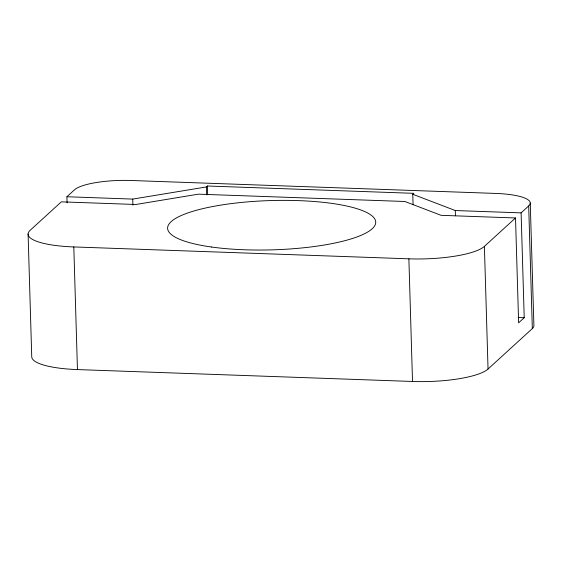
<?xml version="1.0" encoding="UTF-8"?>
<svg xmlns="http://www.w3.org/2000/svg" width="562" height="562" viewBox="0 0 562 562"><rect width="100%" height="100%" fill="white"/><g stroke="black" fill="none" stroke-linecap="round" stroke-linejoin="round"><path stroke-width="0.84" d="M67.089 202.868L66.906 196.749L74.486 189.83A46.267 10.959 -1.7 0 1 131.129 180.493L495.979 193.44A46.267 10.959 -1.7 0 1 528.687 205.952L532.326 328.594L488.041 369.016A61.694 14.612 -1.7 0 1 412.515 381.472L77.451 369.578A61.694 14.612 -1.7 0 1 31.739 356.744L28.1 234.094M66.906 196.749L132.73 199.088L206.366 186.942L207.392 186.001L413.794 193.328L412.761 194.269L413.077 204.793M515.523 217.965L441.058 215.323L404.893 201.491L198.414 194.164L135.779 204.491L61.321 201.849L30.2 230.251A61.694 14.612 -1.7 0 0 73.812 246.936L408.876 258.822A61.694 14.612 -1.7 0 0 484.402 246.374L515.523 217.965L518.628 322.813L524.22 317.713L521.107 212.872L528.687 205.952M412.761 194.269L455.283 210.532L521.107 212.872M518.157 317.502L524.22 317.713M530.261 203.072L533.9 325.714A46.267 10.959 -1.7 0 1 532.326 328.594M484.402 246.374L488.041 369.016M455.283 210.532L455.438 215.773M408.876 258.822L412.515 381.472M207.392 186.001L207.659 194.775M206.366 186.942L206.598 194.838M132.73 199.088L132.906 205.2M73.812 246.936L77.451 369.578M211.53 247.02A104.11 24.658 -1.7 0 0 375.283 224.575A104.11 24.658 -1.7 0 0 228.179 204.013A104.11 24.658 -1.7 0 0 211.53 247.02"/></g></svg>
